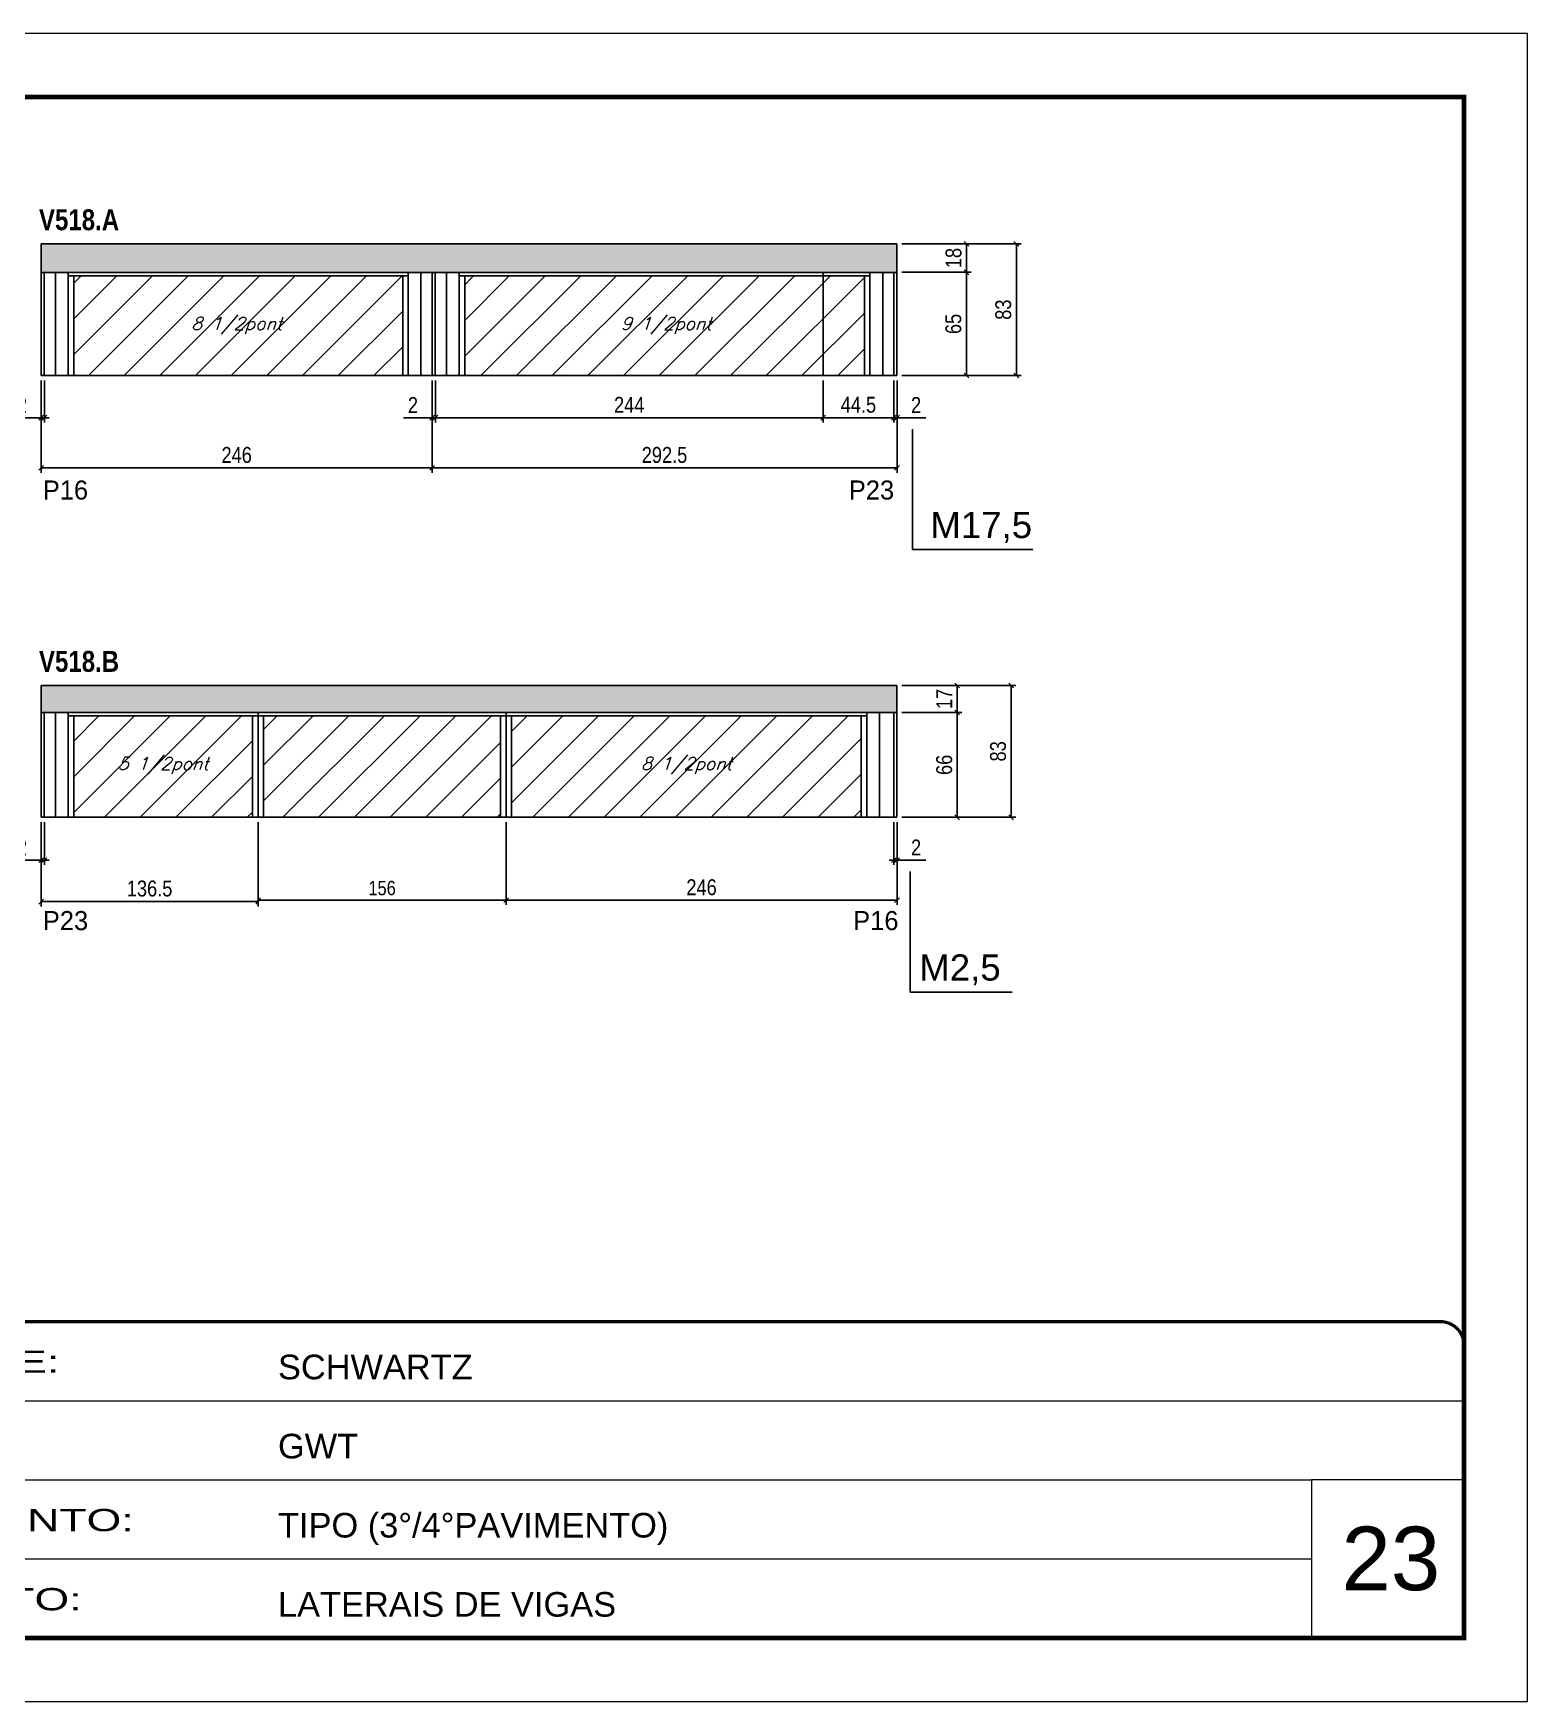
# Model space of a CAD drawing. Extents: x 13154 to 22413, y 1253 to 30260.
# Drawn here: x 16883 to 17823, y 23076 to 24126 of the extents above; entities that cross this region are included whole.
import ezdxf

# ---------------------------------------------------------------- set-up
doc = ezdxf.new("R2010")
doc.units = 0
doc.linetypes.add('CONTINUO', pattern=[0])
doc.linetypes.add('DASHED', pattern=[0.75, 0.5, -0.25])
for name, color, linetype in [('5', 5, 'Continuous'), ('COTA', 241, 'Continuous'), ('NOMENCLATURA', 7, 'Continuous'), ('Painéis', 200, 'Continuous'), ('SARR_2.2x7', 40, 'Continuous'), ('SARR_3.5x7', 81, 'Continuous'), ('texto', 7, 'Continuous')]:
    doc.layers.add(name, color=color, linetype=linetype)
for name, color, linetype, lineweight in [('CARIMBO', 255, 'Continuous', 9), ('Folhas', 255, 'Continuous', 9), ('Hachura', 251, 'Continuous', 9), ('SARRAFO DE PRESSAO', 251, 'DASHED', 9)]:
    doc.layers.add(name, color=color, linetype=linetype, lineweight=lineweight)
doc.styles.add('ARIAL', font='arial.ttf')
doc.styles.add('COTA TECNICA', font='techl___.ttf', dxfattribs={"height": 10})
doc.styles.add('COTA TECNICA-50', font='techl___.ttf', dxfattribs={"height": 9})
doc.styles.add('Romans', font='romans.shx')
doc.styles.add('ROMAS860', font='ROMAS860.SHX')
doc.styles.get("Standard").update_dxf_attribs({"font": 'arial.ttf'})
doc.styles.add('TECNICA', font='techb___.ttf', dxfattribs={"height": 10})
doc.styles.add('Tecnologia', font='')
doc.styles.get('Tecnologia').set_extended_font_data('Forgotten Futurist')
doc.dimstyles.new('COTA PAINEL-50', dxfattribs={"dimtxt": 9, "dimasz": 3, "dimexe": 3, "dimexo": 3, "dimgap": 3, "dimtad": 1, "dimdec": 1, "dimzin": 12, "dimdsep": 46, "dimtxsty": 'COTA TECNICA-50', "dimblk1": 'OBLIQUE', "dimblk2": 'OBLIQUE', "dimsah": 1, "dimcen": 0.9, "dimclrd": 4, "dimclre": 4, "dimclrt": 240, "dimadec": 1, "dimazin": 3, "dimtfac": 1, "dimtdec": 1, "dimtmove": 0, "dimatfit": 3, "dimfxl": 1, "dimtolj": 1, "dimtzin": 12, "dimarcsym": 0})
doc.dimstyles.new('PAINEL', dxfattribs={"dimtxt": 10, "dimasz": 3, "dimexe": 3, "dimexo": 3, "dimgap": 3, "dimtad": 1, "dimdec": 1, "dimzin": 12, "dimdsep": 46, "dimtxsty": 'COTA TECNICA', "dimblk1": 'OBLIQUE', "dimblk2": 'OBLIQUE', "dimsah": 1, "dimcen": 0.9, "dimclrd": 4, "dimclre": 4, "dimclrt": 240, "dimadec": 1, "dimazin": 3, "dimtfac": 1, "dimtdec": 1, "dimtmove": 0, "dimatfit": 3, "dimfxl": 1, "dimtolj": 1, "dimtzin": 12, "dimarcsym": 0})

# ---------------------------------------------------------------- blocks, each defined once
blk = doc.blocks.new('9999999999')
at = {"color": 30, "linetype": 'CONTINUO'}
for p, q in [((98564.6, 34379.6), (99584, 34379.6)), ((98564.6, 34329.8), (99488, 34329.8)), ((99584, 34329.8), (99488, 34329.8)), ((99488, 34329.8), (99488, 34230.2)), ((98564.6, 34280), (99488, 34280))]:
    blk.add_line(p, q, dxfattribs=at)
at = {"color": 30, "linetype": 'CONTINUO', "const_width": 2}
blk.add_lwpolyline([(99584, 34230.2), (99584, 34414.4, 0.414214), (99569, 34429.4), (98229, 34429.4, 0.414214), (98214, 34414.4), (98214, 34245.2, 0.414214), (98229, 34230.2), (99584, 34230.2)], format="xyb", dxfattribs=at)
at = {"layer": 'Folhas'}
blk.add_lwpolyline([(98139, 34190.2), (99624, 34190.2), (99624, 35240.2), (98139, 35240.2)], close=True, dxfattribs=at)
at = {"layer": 'Folhas', "color": 30, "const_width": 3}
blk.add_lwpolyline([(98214, 34230.2), (99584, 34230.2), (99584, 35200.2), (98214, 35200.2)], close=True, dxfattribs=at)
at = {"color": 7, "linetype": 'Continuous', "ltscale": 5, "style": 'ARIAL'}
for s, height, p in [('SCHWARTZ', 15.48, (98837.7, 34393.1)), ('GWT', 15.48, (98837.7, 34343.3)), ('TIPO (3°/4°PAVIMENTO)', 15.483, (98837.7, 34293.5)), ('LATERAIS DE VIGAS', 15.483, (98837.7, 34243.7))]:
    blk.add_text(s, height=height, dxfattribs=at).set_placement(p)
at = {"layer": 'Folhas', "color": 7, "style": 'Tecnologia', "width": 1.5}
for s, p in [('CLIENTE:', (98573.7, 34397.2)), ('PAVIMENTO:', (98573.7, 34297.5)), ('PROJETO:', (98573.7, 34247.7))]:
    blk.add_text(s, height=14, dxfattribs=at).set_placement(p)
blk = doc.blocks.new('_Oblique')
at = {"color": 0, "linetype": 'ByBlock', "lineweight": -2}
blk.add_line((-0.5, -0.5), (0.5, 0.5), dxfattribs=at)
blk = doc.blocks.new('*D555')
at = {"layer": 'COTA', "color": 4, "linetype": 'ByBlock', "lineweight": -2, "transparency": 16777216}
for p, q in [((16887.6, 23907.9), (16887.6, 23849.8)), ((17133.6, 23907.9), (17133.6, 23849.8)), ((17133.6, 23852.8), (16887.6, 23852.8))]:
    blk.add_line(p, q, dxfattribs=at)
at = {"layer": 'Defpoints', "color": 0, "linetype": 'ByBlock', "transparency": 16777216}
for p in [(16887.6, 23910.9), (17133.6, 23910.9), (16887.6, 23852.8)]:
    blk.add_point(p, dxfattribs=at)
at = {"layer": 'COTA', "color": 4, "linetype": 'ByBlock', "lineweight": -2, "transparency": 16777216, "xscale": 3, "yscale": 3, "zscale": 3, "rotation": 180}
blk.add_blockref('_Oblique', (16887.6, 23852.8), dxfattribs=at)
at = {"layer": 'COTA', "color": 4, "linetype": 'ByBlock', "lineweight": -2, "transparency": 16777216, "xscale": 3, "yscale": 3, "zscale": 3}
blk.add_blockref('_Oblique', (17133.6, 23852.8), dxfattribs=at)
at = {"layer": 'COTA', "color": 240, "linetype": 'ByBlock', "transparency": 16777216, "insert": (17010.6, 23860.9), "char_height": 10, "attachment_point": 5, "style": 'COTA TECNICA'}
blk.add_mtext('\\A1;246', dxfattribs=at)
blk = doc.blocks.new('*D556')
at = {"layer": 'COTA', "color": 4, "linetype": 'ByBlock', "lineweight": -2, "transparency": 16777216}
for p, q in [((17133.6, 23907.9), (17133.6, 23849.8)), ((17426.1, 23907.9), (17426.1, 23849.8)), ((17133.6, 23852.8), (17426.1, 23852.8))]:
    blk.add_line(p, q, dxfattribs=at)
at = {"layer": 'Defpoints', "color": 0, "linetype": 'ByBlock', "transparency": 16777216}
for p in [(17133.6, 23910.9), (17426.1, 23910.9), (17426.1, 23852.8)]:
    blk.add_point(p, dxfattribs=at)
at = {"layer": 'COTA', "color": 4, "linetype": 'ByBlock', "lineweight": -2, "transparency": 16777216, "xscale": 3, "yscale": 3, "zscale": 3, "rotation": 180}
blk.add_blockref('_Oblique', (17133.6, 23852.8), dxfattribs=at)
at = {"layer": 'COTA', "color": 4, "linetype": 'ByBlock', "lineweight": -2, "transparency": 16777216, "xscale": 3, "yscale": 3, "zscale": 3}
blk.add_blockref('_Oblique', (17426.1, 23852.8), dxfattribs=at)
at = {"layer": 'COTA', "color": 240, "linetype": 'ByBlock', "transparency": 16777216, "insert": (17279.8, 23860.9), "char_height": 10, "attachment_point": 5, "style": 'COTA TECNICA'}
blk.add_mtext('\\A1;292.5', dxfattribs=at)
blk = doc.blocks.new('*D557')
at = {"layer": 'COTA', "color": 4, "lineweight": -2, "transparency": 16777216}
for p, q in [((17135.6, 23907.9), (17135.6, 23881.4)), ((17379.6, 23907.9), (17379.6, 23881.4)), ((17135.6, 23884.4), (17379.6, 23884.4))]:
    blk.add_line(p, q, dxfattribs=at)
at = {"layer": 'Defpoints', "color": 0, "transparency": 16777216}
for p in [(17135.6, 23910.9), (17379.6, 23910.9), (17379.6, 23884.4)]:
    blk.add_point(p, dxfattribs=at)
at = {"layer": 'COTA', "color": 4, "lineweight": -2, "transparency": 16777216, "xscale": 3, "yscale": 3, "zscale": 3, "rotation": 180}
blk.add_blockref('_Oblique', (17135.6, 23884.4), dxfattribs=at)
at = {"layer": 'COTA', "color": 4, "lineweight": -2, "transparency": 16777216, "xscale": 3, "yscale": 3, "zscale": 3}
blk.add_blockref('_Oblique', (17379.6, 23884.4), dxfattribs=at)
at = {"layer": 'COTA', "color": 240, "transparency": 16777216, "insert": (17257.6, 23892.5), "char_height": 10, "attachment_point": 5, "style": 'COTA TECNICA'}
blk.add_mtext('\\A1;244', dxfattribs=at)
blk = doc.blocks.new('*D558')
at = {"layer": 'COTA', "color": 4, "lineweight": -2, "transparency": 16777216}
for p, q in [((17379.6, 23907.9), (17379.6, 23881.4)), ((17424.1, 23907.9), (17424.1, 23881.4)), ((17379.6, 23884.4), (17424.1, 23884.4))]:
    blk.add_line(p, q, dxfattribs=at)
at = {"layer": 'Defpoints', "color": 0, "transparency": 16777216}
for p in [(17379.6, 23910.9), (17424.1, 23910.9), (17424.1, 23884.4)]:
    blk.add_point(p, dxfattribs=at)
at = {"layer": 'COTA', "color": 4, "lineweight": -2, "transparency": 16777216, "xscale": 3, "yscale": 3, "zscale": 3, "rotation": 180}
blk.add_blockref('_Oblique', (17379.6, 23884.4), dxfattribs=at)
at = {"layer": 'COTA', "color": 4, "lineweight": -2, "transparency": 16777216, "xscale": 3, "yscale": 3, "zscale": 3}
blk.add_blockref('_Oblique', (17424.1, 23884.4), dxfattribs=at)
at = {"layer": 'COTA', "color": 240, "transparency": 16777216, "insert": (17401.8, 23892.5), "char_height": 10, "attachment_point": 5, "style": 'COTA TECNICA'}
blk.add_mtext('\\A1;44.5', dxfattribs=at)
blk = doc.blocks.new('*D559')
at = {"layer": 'COTA', "color": 4, "lineweight": -2, "transparency": 16777216}
for p, q in [((17424.1, 23907.9), (17424.1, 23881.4)), ((17426.1, 23907.9), (17426.1, 23881.4)), ((17424.1, 23884.4), (17421.1, 23884.4)), ((17424.1, 23884.4), (17426.1, 23884.4)), ((17426.1, 23884.4), (17444.2, 23884.4))]:
    blk.add_line(p, q, dxfattribs=at)
at = {"layer": 'Defpoints', "color": 0, "transparency": 16777216}
for p in [(17424.1, 23910.9), (17426.1, 23910.9), (17426.1, 23884.4)]:
    blk.add_point(p, dxfattribs=at)
at = {"layer": 'COTA', "color": 4, "lineweight": -2, "transparency": 16777216, "xscale": 3, "yscale": 3, "zscale": 3}
blk.add_blockref('_Oblique', (17424.1, 23884.4), dxfattribs=at)
at = {"layer": 'COTA', "color": 4, "lineweight": -2, "transparency": 16777216, "xscale": 3, "yscale": 3, "zscale": 3, "rotation": 180}
blk.add_blockref('_Oblique', (17426.1, 23884.4), dxfattribs=at)
at = {"layer": 'COTA', "color": 240, "transparency": 16777216, "insert": (17438.1, 23892.4), "char_height": 10, "attachment_point": 5, "style": 'COTA TECNICA'}
blk.add_mtext('\\A1;2', dxfattribs=at)
blk = doc.blocks.new('*D560')
at = {"layer": 'COTA', "color": 4, "lineweight": -2, "transparency": 16777216}
for p, q in [((17429.1, 23975.9), (17472.8, 23975.9)), ((17469.8, 23975.9), (17469.8, 23910.9)), ((17429.1, 23910.9), (17472.8, 23910.9))]:
    blk.add_line(p, q, dxfattribs=at)
at = {"layer": 'Defpoints', "color": 0, "transparency": 16777216}
for p in [(17426.1, 23975.9), (17426.1, 23910.9), (17469.8, 23910.9)]:
    blk.add_point(p, dxfattribs=at)
at = {"layer": 'COTA', "color": 4, "lineweight": -2, "transparency": 16777216, "xscale": 3, "yscale": 3, "zscale": 3}
for p, rotation in [((17469.8, 23975.9), 90), ((17469.8, 23910.9), 270)]:
    blk.add_blockref('_Oblique', p, dxfattribs=dict(at, rotation=rotation))
at = {"layer": 'COTA', "color": 240, "transparency": 16777216, "insert": (17461.6, 23943.4), "char_height": 10, "attachment_point": 5, "rotation": 90, "style": 'COTA TECNICA'}
blk.add_mtext('\\A1;65', dxfattribs=at)
blk = doc.blocks.new('*D561')
at = {"layer": 'COTA', "color": 4, "lineweight": -2, "transparency": 16777216}
for p, q in [((17429.1, 23993.9), (17472.8, 23993.9)), ((17469.8, 23975.9), (17469.8, 23993.9)), ((17429.1, 23975.9), (17472.8, 23975.9))]:
    blk.add_line(p, q, dxfattribs=at)
at = {"layer": 'Defpoints', "color": 0, "transparency": 16777216}
for p in [(17426.1, 23993.9), (17469.8, 23993.9), (17426.1, 23975.9)]:
    blk.add_point(p, dxfattribs=at)
at = {"layer": 'COTA', "color": 4, "lineweight": -2, "transparency": 16777216, "xscale": 3, "yscale": 3, "zscale": 3}
for p, rotation in [((17469.8, 23993.9), 90), ((17469.8, 23975.9), 270)]:
    blk.add_blockref('_Oblique', p, dxfattribs=dict(at, rotation=rotation))
at = {"layer": 'COTA', "color": 240, "transparency": 16777216, "insert": (17461.7, 23984.9), "char_height": 10, "attachment_point": 5, "rotation": 90, "style": 'COTA TECNICA'}
blk.add_mtext('\\A1;18', dxfattribs=at)
blk = doc.blocks.new('*D562')
at = {"layer": 'COTA', "color": 4, "lineweight": -2, "transparency": 16777216}
for p, q in [((17429.1, 23993.9), (17504.2, 23993.9)), ((17501.2, 23910.9), (17501.2, 23993.9)), ((17429.1, 23910.9), (17504.2, 23910.9))]:
    blk.add_line(p, q, dxfattribs=at)
at = {"layer": 'Defpoints', "color": 0, "transparency": 16777216}
for p in [(17426.1, 23993.9), (17501.2, 23993.9), (17426.1, 23910.9)]:
    blk.add_point(p, dxfattribs=at)
at = {"layer": 'COTA', "color": 4, "lineweight": -2, "transparency": 16777216, "xscale": 3, "yscale": 3, "zscale": 3}
for p, rotation in [((17501.2, 23993.9), 90), ((17501.2, 23910.9), 270)]:
    blk.add_blockref('_Oblique', p, dxfattribs=dict(at, rotation=rotation))
at = {"layer": 'COTA', "color": 240, "transparency": 16777216, "insert": (17493, 23952.4), "char_height": 10, "attachment_point": 5, "rotation": 90, "style": 'COTA TECNICA'}
blk.add_mtext('\\A1;83', dxfattribs=at)
blk = doc.blocks.new('*D550')
at = {"layer": 'COTA', "color": 4, "linetype": 'ByBlock', "lineweight": -2, "transparency": 16777216}
for p, q in [((17024.1, 23629.9), (17024.1, 23577.7)), ((17180.1, 23629.9), (17180.1, 23577.7)), ((17024.1, 23580.7), (17180.1, 23580.7))]:
    blk.add_line(p, q, dxfattribs=at)
at = {"layer": 'Defpoints', "color": 0, "linetype": 'ByBlock', "transparency": 16777216}
for p in [(17024.1, 23632.9), (17180.1, 23632.9), (17180.1, 23580.7)]:
    blk.add_point(p, dxfattribs=at)
at = {"layer": 'COTA', "color": 4, "linetype": 'ByBlock', "lineweight": -2, "transparency": 16777216, "xscale": 3, "yscale": 3, "zscale": 3, "rotation": 180}
blk.add_blockref('_Oblique', (17024.1, 23580.7), dxfattribs=at)
at = {"layer": 'COTA', "color": 4, "linetype": 'ByBlock', "lineweight": -2, "transparency": 16777216, "xscale": 3, "yscale": 3, "zscale": 3}
blk.add_blockref('_Oblique', (17180.1, 23580.7), dxfattribs=at)
at = {"layer": 'COTA', "color": 240, "linetype": 'ByBlock', "transparency": 16777216, "insert": (17102.1, 23588.3), "char_height": 9, "attachment_point": 5, "style": 'COTA TECNICA-50'}
blk.add_mtext('\\A1;156', dxfattribs=at)
blk = doc.blocks.new('*D563')
at = {"layer": 'COTA', "color": 4, "linetype": 'ByBlock', "lineweight": -2, "transparency": 16777216}
for p, q in [((16887.6, 23629.9), (16887.6, 23576.8)), ((17024.1, 23629.9), (17024.1, 23576.8)), ((17024.1, 23579.8), (16887.6, 23579.8))]:
    blk.add_line(p, q, dxfattribs=at)
at = {"layer": 'Defpoints', "color": 0, "linetype": 'ByBlock', "transparency": 16777216}
for p in [(16887.6, 23632.9), (17024.1, 23632.9), (16887.6, 23579.8)]:
    blk.add_point(p, dxfattribs=at)
at = {"layer": 'COTA', "color": 4, "linetype": 'ByBlock', "lineweight": -2, "transparency": 16777216, "xscale": 3, "yscale": 3, "zscale": 3, "rotation": 180}
blk.add_blockref('_Oblique', (16887.6, 23579.8), dxfattribs=at)
at = {"layer": 'COTA', "color": 4, "linetype": 'ByBlock', "lineweight": -2, "transparency": 16777216, "xscale": 3, "yscale": 3, "zscale": 3}
blk.add_blockref('_Oblique', (17024.1, 23579.8), dxfattribs=at)
at = {"layer": 'COTA', "color": 240, "linetype": 'ByBlock', "transparency": 16777216, "insert": (16955.8, 23588), "char_height": 10, "attachment_point": 5, "style": 'COTA TECNICA'}
blk.add_mtext('\\A1;136.5', dxfattribs=at)
blk = doc.blocks.new('*D567')
at = {"layer": 'COTA', "color": 4, "linetype": 'ByBlock', "lineweight": -2, "transparency": 16777216}
for p, q in [((17180.1, 23629.9), (17180.1, 23577.7)), ((17426.1, 23629.9), (17426.1, 23577.7)), ((17180.1, 23580.7), (17426.1, 23580.7))]:
    blk.add_line(p, q, dxfattribs=at)
at = {"layer": 'Defpoints', "color": 0, "linetype": 'ByBlock', "transparency": 16777216}
for p in [(17180.1, 23632.9), (17426.1, 23632.9), (17426.1, 23580.7)]:
    blk.add_point(p, dxfattribs=at)
at = {"layer": 'COTA', "color": 4, "linetype": 'ByBlock', "lineweight": -2, "transparency": 16777216, "xscale": 3, "yscale": 3, "zscale": 3, "rotation": 180}
blk.add_blockref('_Oblique', (17180.1, 23580.7), dxfattribs=at)
at = {"layer": 'COTA', "color": 4, "linetype": 'ByBlock', "lineweight": -2, "transparency": 16777216, "xscale": 3, "yscale": 3, "zscale": 3}
blk.add_blockref('_Oblique', (17426.1, 23580.7), dxfattribs=at)
at = {"layer": 'COTA', "color": 240, "linetype": 'ByBlock', "transparency": 16777216, "insert": (17303.1, 23588.8), "char_height": 10, "attachment_point": 5, "style": 'COTA TECNICA'}
blk.add_mtext('\\A1;246', dxfattribs=at)
blk = doc.blocks.new('*D554')
at = {"layer": 'COTA', "color": 4, "linetype": 'ByBlock', "lineweight": -2, "transparency": 16777216}
for p, q in [((17429.1, 23698.9), (17466.9, 23698.9)), ((17463.9, 23698.9), (17463.9, 23632.9)), ((17429.1, 23632.9), (17466.9, 23632.9))]:
    blk.add_line(p, q, dxfattribs=at)
at = {"layer": 'Defpoints', "color": 0, "linetype": 'ByBlock', "transparency": 16777216}
for p in [(17426.1, 23698.9), (17426.1, 23632.9), (17463.9, 23632.9)]:
    blk.add_point(p, dxfattribs=at)
at = {"layer": 'COTA', "color": 4, "linetype": 'ByBlock', "lineweight": -2, "transparency": 16777216, "xscale": 3, "yscale": 3, "zscale": 3}
for p, rotation in [((17463.9, 23698.9), 90), ((17463.9, 23632.9), 270)]:
    blk.add_blockref('_Oblique', p, dxfattribs=dict(at, rotation=rotation))
at = {"layer": 'COTA', "color": 240, "linetype": 'ByBlock', "transparency": 16777216, "insert": (17455.8, 23665.9), "char_height": 10, "attachment_point": 5, "rotation": 90, "style": 'COTA TECNICA'}
blk.add_mtext('\\A1;66', dxfattribs=at)
blk = doc.blocks.new('*D568')
at = {"layer": 'COTA', "color": 4, "linetype": 'ByBlock', "lineweight": -2, "transparency": 16777216}
for p, q in [((17429.1, 23715.9), (17500.9, 23715.9)), ((17497.9, 23632.9), (17497.9, 23715.9)), ((17429.1, 23632.9), (17500.9, 23632.9))]:
    blk.add_line(p, q, dxfattribs=at)
at = {"layer": 'Defpoints', "color": 0, "linetype": 'ByBlock', "transparency": 16777216}
for p in [(17426.1, 23715.9), (17497.9, 23715.9), (17426.1, 23632.9)]:
    blk.add_point(p, dxfattribs=at)
at = {"layer": 'COTA', "color": 4, "linetype": 'ByBlock', "lineweight": -2, "transparency": 16777216, "xscale": 3, "yscale": 3, "zscale": 3}
for p, rotation in [((17497.9, 23715.9), 90), ((17497.9, 23632.9), 270)]:
    blk.add_blockref('_Oblique', p, dxfattribs=dict(at, rotation=rotation))
at = {"layer": 'COTA', "color": 240, "linetype": 'ByBlock', "transparency": 16777216, "insert": (17489.7, 23674.4), "char_height": 10, "attachment_point": 5, "rotation": 90, "style": 'COTA TECNICA'}
blk.add_mtext('\\A1;83', dxfattribs=at)
blk = doc.blocks.new('*D569')
at = {"layer": 'COTA', "color": 4, "lineweight": -2, "transparency": 16777216}
for p, q in [((16887.6, 23629.9), (16887.6, 23602.9)), ((16889.6, 23629.9), (16889.6, 23602.9)), ((16887.6, 23605.9), (16869.5, 23605.9)), ((16889.6, 23605.9), (16887.6, 23605.9)), ((16889.6, 23605.9), (16892.6, 23605.9))]:
    blk.add_line(p, q, dxfattribs=at)
at = {"layer": 'Defpoints', "color": 0, "transparency": 16777216}
for p in [(16887.6, 23632.9), (16889.6, 23632.9), (16887.6, 23605.9)]:
    blk.add_point(p, dxfattribs=at)
at = {"layer": 'COTA', "color": 4, "lineweight": -2, "transparency": 16777216, "xscale": 3, "yscale": 3, "zscale": 3}
blk.add_blockref('_Oblique', (16887.6, 23605.9), dxfattribs=at)
at = {"layer": 'COTA', "color": 4, "lineweight": -2, "transparency": 16777216, "xscale": 3, "yscale": 3, "zscale": 3, "rotation": 180}
blk.add_blockref('_Oblique', (16889.6, 23605.9), dxfattribs=at)
at = {"layer": 'COTA', "color": 240, "transparency": 16777216, "insert": (16875.5, 23613.9), "char_height": 10, "attachment_point": 5, "style": 'COTA TECNICA'}
blk.add_mtext('\\A1;2', dxfattribs=at)
blk = doc.blocks.new('*D570')
at = {"layer": 'COTA', "color": 4, "lineweight": -2, "transparency": 16777216}
for p, q in [((17429.1, 23715.9), (17466.9, 23715.9)), ((17463.9, 23698.9), (17463.9, 23715.9)), ((17429.1, 23698.9), (17466.9, 23698.9))]:
    blk.add_line(p, q, dxfattribs=at)
at = {"layer": 'Defpoints', "color": 0, "transparency": 16777216}
for p in [(17426.1, 23715.9), (17463.9, 23715.9), (17426.1, 23698.9)]:
    blk.add_point(p, dxfattribs=at)
at = {"layer": 'COTA', "color": 4, "lineweight": -2, "transparency": 16777216, "xscale": 3, "yscale": 3, "zscale": 3}
for p, rotation in [((17463.9, 23715.9), 90), ((17463.9, 23698.9), 270)]:
    blk.add_blockref('_Oblique', p, dxfattribs=dict(at, rotation=rotation))
at = {"layer": 'COTA', "color": 240, "transparency": 16777216, "insert": (17455.8, 23707.4), "char_height": 10, "attachment_point": 5, "rotation": 90, "style": 'COTA TECNICA'}
blk.add_mtext('\\A1;17', dxfattribs=at)
blk = doc.blocks.new('*D571')
at = {"layer": 'COTA', "color": 4, "lineweight": -2, "transparency": 16777216}
for p, q in [((16887.6, 23907.9), (16887.6, 23881.4)), ((16889.6, 23907.9), (16889.6, 23881.4)), ((16887.6, 23884.4), (16869.5, 23884.4)), ((16889.6, 23884.4), (16887.6, 23884.4)), ((16889.6, 23884.4), (16892.6, 23884.4))]:
    blk.add_line(p, q, dxfattribs=at)
at = {"layer": 'Defpoints', "color": 0, "transparency": 16777216}
for p in [(16887.6, 23910.9), (16889.6, 23910.9), (16887.6, 23884.4)]:
    blk.add_point(p, dxfattribs=at)
at = {"layer": 'COTA', "color": 4, "lineweight": -2, "transparency": 16777216, "xscale": 3, "yscale": 3, "zscale": 3}
blk.add_blockref('_Oblique', (16887.6, 23884.4), dxfattribs=at)
at = {"layer": 'COTA', "color": 4, "lineweight": -2, "transparency": 16777216, "xscale": 3, "yscale": 3, "zscale": 3, "rotation": 180}
blk.add_blockref('_Oblique', (16889.6, 23884.4), dxfattribs=at)
at = {"layer": 'COTA', "color": 240, "transparency": 16777216, "insert": (16875.5, 23892.4), "char_height": 10, "attachment_point": 5, "style": 'COTA TECNICA'}
blk.add_mtext('\\A1;2', dxfattribs=at)
blk = doc.blocks.new('*D572')
at = {"layer": 'COTA', "color": 4, "lineweight": -2, "transparency": 16777216}
for p, q in [((17133.6, 23907.9), (17133.6, 23881.4)), ((17135.6, 23907.9), (17135.6, 23881.4)), ((17133.6, 23884.4), (17115.5, 23884.4)), ((17135.6, 23884.4), (17133.6, 23884.4)), ((17135.6, 23884.4), (17138.6, 23884.4))]:
    blk.add_line(p, q, dxfattribs=at)
at = {"layer": 'Defpoints', "color": 0, "transparency": 16777216}
for p in [(17133.6, 23910.9), (17135.6, 23910.9), (17133.6, 23884.4)]:
    blk.add_point(p, dxfattribs=at)
at = {"layer": 'COTA', "color": 4, "lineweight": -2, "transparency": 16777216, "xscale": 3, "yscale": 3, "zscale": 3}
blk.add_blockref('_Oblique', (17133.6, 23884.4), dxfattribs=at)
at = {"layer": 'COTA', "color": 4, "lineweight": -2, "transparency": 16777216, "xscale": 3, "yscale": 3, "zscale": 3, "rotation": 180}
blk.add_blockref('_Oblique', (17135.6, 23884.4), dxfattribs=at)
at = {"layer": 'COTA', "color": 240, "transparency": 16777216, "insert": (17121.5, 23892.4), "char_height": 10, "attachment_point": 5, "style": 'COTA TECNICA'}
blk.add_mtext('\\A1;2', dxfattribs=at)
blk = doc.blocks.new('*D573')
at = {"layer": 'COTA', "color": 4, "lineweight": -2, "transparency": 16777216}
for p, q in [((17424.1, 23629.9), (17424.1, 23602.9)), ((17426.1, 23629.9), (17426.1, 23602.9)), ((17424.1, 23605.9), (17421.1, 23605.9)), ((17424.1, 23605.9), (17426.1, 23605.9)), ((17426.1, 23605.9), (17444.2, 23605.9))]:
    blk.add_line(p, q, dxfattribs=at)
at = {"layer": 'Defpoints', "color": 0, "transparency": 16777216}
for p in [(17424.1, 23632.9), (17426.1, 23632.9), (17426.1, 23605.9)]:
    blk.add_point(p, dxfattribs=at)
at = {"layer": 'COTA', "color": 4, "lineweight": -2, "transparency": 16777216, "xscale": 3, "yscale": 3, "zscale": 3}
blk.add_blockref('_Oblique', (17424.1, 23605.9), dxfattribs=at)
at = {"layer": 'COTA', "color": 4, "lineweight": -2, "transparency": 16777216, "xscale": 3, "yscale": 3, "zscale": 3, "rotation": 180}
blk.add_blockref('_Oblique', (17426.1, 23605.9), dxfattribs=at)
at = {"layer": 'COTA', "color": 240, "transparency": 16777216, "insert": (17438.1, 23613.9), "char_height": 10, "attachment_point": 5, "style": 'COTA TECNICA'}
blk.add_mtext('\\A1;2', dxfattribs=at)

msp = doc.modelspace()

# ---------------------------------------------------------------- hatches: boundary and pattern name
at = {"layer": 'COTA'}
h = msp.add_hatch(dxfattribs=at)
h.set_pattern_fill('AR-CONC', color=256, scale=0.03)
h.set_pattern_definition([(50, (2, 13.426), (5.4655401, -0.4781726), [0.5715, -6.2865]), (355, (2, 13.426), (-1.0573026, 5.7317054), [0.4572, -5.0292175]), (100.451445, (2.4555, 13.386), (4.4082374, 5.2535326), [0.4857003, -5.3427073]), (46.1842, (2, 14.95), (8.1323712, -1.2612698), [0.85725, -9.42975]), (96.635558, (2.678, 14.845), (7.122124, 7.4227837), [0.7285507, -8.0140682]), (351.18415, (2, 14.95), (7.122124, 7.4227837), [0.685799, -7.543792]), (21, (2.762, 14.569), (4.54843174, -3.06795595), [0.5715, -6.2865]), (326, (2.762, 14.569), (1.8540609, 5.525639), [0.4572, -5.0292]), (71.451445, (3.141, 14.313), (6.4024926, 2.4576831), [0.4857003, -5.3426981]), (37.5, (2, 13.4259), (0.0926581, 2.53665117), [0, -4.96824, 0, -5.1054, 0, -5.04825]), (7.5, (2, 13.426), (2.00458988, 3.00541724), [0, -2.91084, 0, -4.85394, 0, -1.92405]), (327.5, (0.3007, 13.4259), (4.06771786, -0.17186232), [0, -1.905, 0, -5.9436, 0, -7.8867]), (317.5, (-0.4613, 13.426), (4.44387544, 0.76279473), [0, -2.4765, 0, -3.94716, 0, -5.6007])])
h.paths.add_polyline_path([(17133.57, 23975.87), (17426.07, 23975.87), (17426.07, 23993.87), (16887.57, 23993.87), (16887.57, 23975.87)])
h = msp.add_hatch(dxfattribs=at)
h.set_pattern_fill('AR-CONC', color=256, scale=0.03)
h.set_pattern_definition([(50, (1497, 1220.352), (5.4655401, -0.4781726), [0.5715, -6.2865]), (355, (1497, 1220.352), (-1.0573026, 5.7317054), [0.4572, -5.0292175]), (100.451445, (1497.4555, 1220.312), (4.4082374, 5.2535326), [0.4857003, -5.3427073]), (46.1842, (1497, 1221.876), (8.1323712, -1.2612698), [0.85725, -9.42975]), (96.635558, (1497.678, 1221.771), (7.122124, 7.4227837), [0.7285507, -8.0140682]), (351.18415, (1497, 1221.876), (7.122124, 7.4227837), [0.685799, -7.543792]), (21, (1497.762, 1221.495), (4.54843174, -3.06795595), [0.5715, -6.2865]), (326, (1497.762, 1221.495), (1.8540609, 5.525639), [0.4572, -5.0292]), (71.451445, (1498.141, 1221.2393), (6.4024926, 2.4576831), [0.4857003, -5.3426981]), (37.5, (1497, 1220.352), (0.0926581, 2.53665117), [0, -4.96824, 0, -5.1054, 0, -5.04825]), (7.5, (1497, 1220.352), (2.00458988, 3.00541724), [0, -2.91084, 0, -4.85394, 0, -1.92405]), (327.5, (1495.3007, 1220.352), (4.06771786, -0.17186232), [0, -1.905, 0, -5.9436, 0, -7.8867]), (317.5, (1494.5387, 1220.352), (4.44387544, 0.76279473), [0, -2.4765, 0, -3.94716, 0, -5.6007])])
h.paths.add_polyline_path([(16887.57, 23715.91), (16887.57, 23698.91), (17426.07, 23698.91), (17426.07, 23715.91)])
at = {"layer": 'Hachura', "linetype": 'ByBlock'}
h = msp.add_hatch(dxfattribs=at)
h.set_pattern_fill('ANSI31', color=256, scale=5)
h.set_pattern_definition([(45, (2, 13.426), (-11.22532, 11.22532), [])])
h.paths.add_polyline_path([(17115.07, 23973.67), (16908.07, 23973.67), (16908.07, 23910.87), (17115.07, 23910.87)])
h.paths.add_polyline_path([(17379.57, 23910.87), (17379.57, 23973.67), (17154.07, 23973.67), (17154.07, 23910.87)])
h.paths.add_polyline_path([(17405.57, 23973.67), (17379.57, 23973.67), (17379.57, 23910.87), (17405.57, 23910.87)])
h = msp.add_hatch(dxfattribs=at)
h.set_pattern_fill('ANSI31', color=256, scale=5)
h.set_pattern_definition([(45, (0, 37.59), (-11.22532, 11.22532), [])])
h.paths.add_polyline_path([(17020.57, 23632.91), (17020.57, 23696.71), (16908.07, 23696.71), (16908.07, 23632.91)])
h.paths.add_polyline_path([(17176.57, 23632.91), (17176.57, 23696.71), (17027.57, 23696.71), (17027.57, 23632.91)])
h.paths.add_polyline_path([(17403.57, 23632.91), (17403.57, 23696.71), (17183.57, 23696.71), (17183.57, 23632.91)])

# ---------------------------------------------------------------- linework, layer by layer
at = {"layer": 'COTA'}
for p, q in [((17426.07, 23993.87), (16887.57, 23993.87)), ((16887.57, 23993.87), (16887.57, 23975.87)), ((17426.07, 23975.87), (17426.07, 23993.87))]:
    msp.add_line(p, q, dxfattribs=at)
at = {"layer": 'COTA', "linetype": 'ByBlock'}
for p, q in [((16887.57, 23698.91), (16887.57, 23715.91)), ((16887.57, 23715.91), (17426.07, 23715.91)), ((17426.07, 23698.91), (17426.07, 23715.91))]:
    msp.add_line(p, q, dxfattribs=at)
at = {"layer": 'NOMENCLATURA', "linetype": 'Continuous'}
for p, q in [((17435.9, 23877.19), (17435.9, 23801.44)), ((17511.55, 23801.44), (17435.9, 23801.44)), ((17434.35, 23598.68), (17434.35, 23522.93)), ((17498.56, 23522.93), (17434.35, 23522.93))]:
    msp.add_line(p, q, dxfattribs=at)
at = {"layer": 'Painéis', "linetype": 'Continuous'}
for p, q in [((16887.57, 23910.87), (16887.57, 23975.87)), ((16887.57, 23975.87), (17133.57, 23975.87)), ((16889.57, 23910.87), (16889.57, 23975.87)), ((17133.57, 23910.87), (17133.57, 23975.87)), ((17426.07, 23975.87), (17133.57, 23975.87)), ((17133.57, 23910.87), (17133.57, 23975.87)), ((17135.57, 23910.87), (17135.57, 23975.87)), ((17379.57, 23910.87), (17379.57, 23975.87)), ((17424.07, 23910.87), (17424.07, 23975.87)), ((17426.07, 23910.87), (17426.07, 23975.87)), ((17133.57, 23910.87), (16887.57, 23910.87)), ((17133.57, 23910.87), (17426.07, 23910.87)), ((16887.57, 23632.91), (16887.57, 23698.91)), ((16887.57, 23698.91), (17426.07, 23698.91)), ((16889.57, 23632.91), (16889.57, 23698.91)), ((17024.07, 23632.91), (17024.07, 23698.91)), ((17180.07, 23632.91), (17180.07, 23698.91)), ((17424.07, 23632.91), (17424.07, 23698.91)), ((17426.07, 23632.91), (17426.07, 23698.91)), ((17426.07, 23632.91), (16887.57, 23632.91))]:
    msp.add_line(p, q, dxfattribs=at)
at = {"layer": 'SARR_2.2x7', "linetype": 'Continuous'}
for p, q in [((16896.57, 23975.87), (16896.57, 23910.87)), ((16904.57, 23973.67), (17118.57, 23973.67)), ((17126.57, 23975.87), (17126.57, 23910.87)), ((17142.57, 23975.87), (17142.57, 23910.87)), ((17409.07, 23973.67), (17150.57, 23973.67)), ((17417.07, 23975.87), (17417.07, 23910.87)), ((16896.57, 23698.91), (16896.57, 23632.91)), ((17415.07, 23698.91), (17415.07, 23632.91)), ((16904.57, 23696.71), (17024.07, 23696.71)), ((17024.07, 23696.71), (17180.07, 23696.71)), ((17180.07, 23696.71), (17407.07, 23696.71))]:
    msp.add_line(p, q, dxfattribs=at)
at = {"layer": 'SARR_3.5x7'}
for p, q in [((16904.57, 23975.87), (16904.57, 23910.87)), ((16908.07, 23973.67), (16908.07, 23910.87)), ((17115.07, 23973.67), (17115.07, 23910.87)), ((17118.57, 23975.87), (17118.57, 23910.87)), ((17150.57, 23975.87), (17150.57, 23910.87)), ((17154.07, 23973.67), (17154.07, 23910.87)), ((17405.57, 23973.67), (17405.57, 23910.87)), ((17409.07, 23975.87), (17409.07, 23910.87)), ((16904.57, 23698.91), (16904.57, 23632.91)), ((17407.07, 23698.91), (17407.07, 23632.91)), ((16908.07, 23696.71), (16908.07, 23632.91)), ((17020.57, 23696.71), (17020.57, 23632.91)), ((17027.57, 23696.71), (17027.57, 23632.91)), ((17176.57, 23696.71), (17176.57, 23632.91)), ((17183.57, 23696.71), (17183.57, 23632.91)), ((17403.57, 23696.71), (17403.57, 23632.91))]:
    msp.add_line(p, q, dxfattribs=at)

# ---------------------------------------------------------------- block references
at = {"layer": 'SARRAFO DE PRESSAO', "color": 6, "linetype": 'ByBlock'}
msp.add_blockref('9999999999', (-81801.1, -11113.91), dxfattribs=at)

# ---------------------------------------------------------------- texts
at = {"layer": '5', "linetype": 'Continuous', "style": 'ROMAS860'}
for s, p in [('P16', (16888.58, 23832.88)), ('P23', (17395.73, 23832.88)), ('P23', (16888.61, 23561.88)), ('P16', (17398.5, 23561.88))]:
    msp.add_text(s, height=12, rotation=359.99996, dxfattribs=at).set_placement(p)
at = {"layer": 'CARIMBO', "style": 'ARIAL'}
msp.add_text('23', height=40, dxfattribs=at).set_placement((17705.74, 23146.44))
at = {"layer": 'NOMENCLATURA', "style": 'TECNICA'}
for s, p in [('V518.A', (16886.2, 24002.39)), ('V518.B', (16886.2, 23724.43))]:
    msp.add_text(s, height=13.2, dxfattribs=at).set_placement(p)
at = {"layer": 'NOMENCLATURA', "linetype": 'Continuous'}
for s, p in [('M17,5', (17447.06, 23808.63)), ('M2,5', (17440.09, 23530.13))]:
    msp.add_text(s, height=16.5, dxfattribs=at).set_placement(p)
at = {"layer": 'texto', "color": 2, "char_height": 8, "attachment_point": 5, "style": 'Romans'}
for s, insert in [('{\\Q19;\\C256;8 1/2pont}', (17010.57, 23942.37)), ('{\\Q19;\\C256;9 1/2pont}', (17280.82, 23942.37)), ('{\\Q19;\\C256;5 1/2pont}', (16964.32, 23665.41)), ('{\\Q19;\\C256;8 1/2pont}', (17293.57, 23665.41))]:
    msp.add_mtext(s, dxfattribs=dict(at, insert=insert))

# ---------------------------------------------------------------- dimensions: what is measured, and where the dimension line sits
at = {"layer": 'COTA'}
for base, p1, p2, picture, middle in [((17469.76, 23993.87), (17426.07, 23975.87), (17426.07, 23993.87), '*D561', (17461.66, 23984.87)), ((17501.24, 23993.87), (17426.07, 23910.87), (17426.07, 23993.87), '*D562', (17493, 23952.37)), ((17469.76, 23910.87), (17426.07, 23975.87), (17426.07, 23910.87), '*D560', (17461.65, 23943.37)), ((17463.89, 23715.91), (17426.07, 23698.91), (17426.07, 23715.91), '*D570', (17455.82, 23707.41))]:
    dim = msp.add_linear_dim(base=base, p1=p1, p2=p2, angle=90, dimstyle='PAINEL', dxfattribs=at)
    dim.commit()
    dim.dimension.update_dxf_attribs({"geometry": picture, "text_midpoint": middle})
for base, p1, p2, picture, middle in [((16887.57, 23884.42), (16889.57, 23910.87), (16887.57, 23910.87), '*D571', (16875.52, 23892.42)), ((17133.57, 23884.42), (17135.57, 23910.87), (17133.57, 23910.87), '*D572', (17121.52, 23892.42)), ((17379.57, 23884.42), (17135.57, 23910.87), (17379.57, 23910.87), '*D557', (17257.57, 23892.49)), ((17426.07, 23884.42), (17424.07, 23910.87), (17426.07, 23910.87), '*D559', (17438.13, 23892.42)), ((16887.57, 23605.91), (16889.57, 23632.91), (16887.57, 23632.91), '*D569', (16875.52, 23613.91)), ((17426.07, 23605.91), (17424.07, 23632.91), (17426.07, 23632.91), '*D573', (17438.13, 23613.91))]:
    dim = msp.add_linear_dim(base=base, p1=p1, p2=p2, dimstyle='PAINEL', dxfattribs=at)
    dim.commit()
    dim.dimension.update_dxf_attribs({"geometry": picture, "text_midpoint": middle})
at = {"layer": 'COTA', "linetype": 'ByBlock'}
for base, p1, p2, angle, picture, middle in [((16887.57, 23852.78), (17133.57, 23910.87), (16887.57, 23910.87), 180, '*D555', (17010.57, 23860.88)), ((17497.89, 23715.91), (17426.07, 23632.91), (17426.07, 23715.91), 90, '*D568', (17489.65, 23674.41)), ((17463.89, 23632.91), (17426.07, 23698.91), (17426.07, 23632.91), 90, '*D554', (17455.79, 23665.91)), ((16887.57, 23579.77), (17024.07, 23632.91), (16887.57, 23632.91), 180, '*D563', (16955.82, 23587.99))]:
    dim = msp.add_linear_dim(base=base, p1=p1, p2=p2, angle=angle, dimstyle='PAINEL', dxfattribs=at)
    dim.commit()
    dim.dimension.update_dxf_attribs({"geometry": picture, "text_midpoint": middle})
for base, p1, p2, picture, middle in [((17426.07, 23852.78), (17133.57, 23910.87), (17426.07, 23910.87), '*D556', (17279.82, 23860.92)), ((17426.07, 23580.67), (17180.07, 23632.91), (17426.07, 23632.91), '*D567', (17303.07, 23588.78))]:
    dim = msp.add_linear_dim(base=base, p1=p1, p2=p2, dimstyle='PAINEL', dxfattribs=at)
    dim.commit()
    dim.dimension.update_dxf_attribs({"geometry": picture, "text_midpoint": middle})
at = {"layer": 'COTA'}
dim = msp.add_linear_dim(base=(17424.07, 23884.42), p1=(17379.57, 23910.87), p2=(17424.07, 23910.87), dimstyle='PAINEL', override={"dimtmove": 1}, dxfattribs=at)
dim.commit()
dim.dimension.update_dxf_attribs({"geometry": '*D558', "text_midpoint": (17401.82, 23892.53)})
at = {"layer": 'COTA', "linetype": 'ByBlock'}
dim = msp.add_linear_dim(base=(17180.07, 23580.67), p1=(17024.07, 23632.91), p2=(17180.07, 23632.91), angle=180, dimstyle='COTA PAINEL-50', override={"dimarcsym": 1}, dxfattribs=at)
dim.commit()
dim.dimension.update_dxf_attribs({"geometry": '*D550', "text_midpoint": (17102.07, 23588.27)})

doc.saveas('drawing.dxf')
